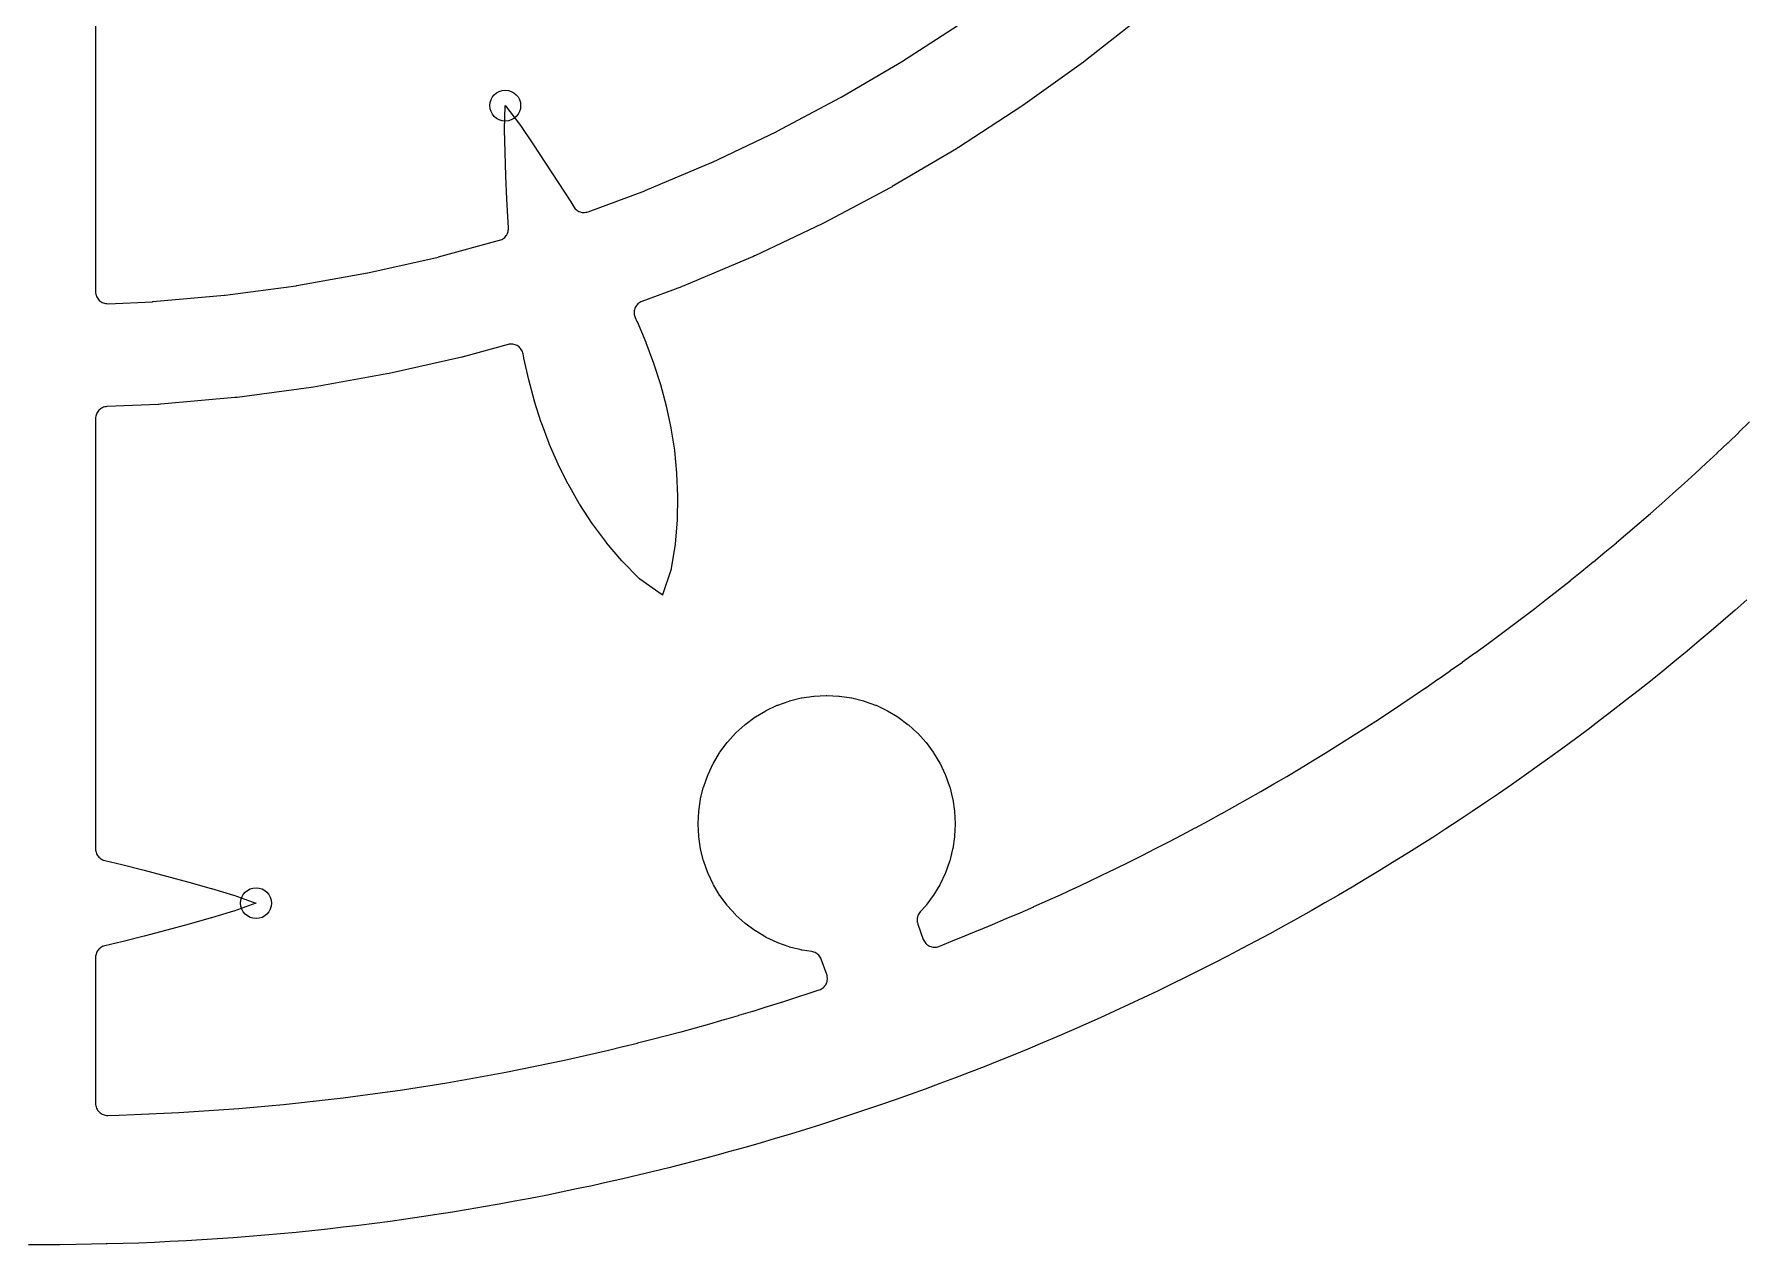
# Model space of a CAD drawing. Header units: millimetres. Extents: x -54 to 54, y -54 to 54.
# Drawn here: x -0.21 to 35.77, y -54 to -28.57 of the extents above; entities that cross this region are included whole.
import ezdxf

# ---------------------------------------------------------------- set-up
doc = ezdxf.new("R2010")
doc.units = ezdxf.units.MM
for name, color, linetype in [('CUT_INNER', 6, 'Continuous'), ('CUT_OUTER', 1, 'Continuous'), ('ENGRAVE', 7, 'Continuous')]:
    doc.layers.add(name, color=color, linetype=linetype)

msp = doc.modelspace()

# ---------------------------------------------------------------- linework, layer by layer
at = {"layer": 'CUT_INNER'}
for points in [[(1.08, -23.3653), (1.08, -33.9836), (1.0813, -34.0088), (1.0851, -34.0337), (1.0914, -34.0581), (1.1001, -34.0818), (1.1112, -34.1045), (1.1245, -34.1259), (1.1399, -34.1459), (1.1572, -34.1642), (1.1763, -34.1807), (1.1969, -34.1952), (1.2189, -34.2076), (1.2421, -34.2176), (1.2661, -34.2253), (1.2908, -34.2305), (1.3159, -34.2332), (1.3411, -34.2333), (2.2736, -34.1919), (2.2847, -34.1912), (3.788, -34.0574), (3.7991, -34.0562), (5.295, -33.8559), (5.306, -33.8542), (6.7916, -33.5877), (6.8025, -33.5855), (8.2748, -33.2533), (8.2856, -33.2507), (9.5689, -32.9007), (9.5921, -32.8931), (9.6145, -32.8833), (9.6358, -32.8714), (9.6558, -32.8575), (9.6744, -32.8416), (9.6913, -32.8241), (9.7065, -32.8049), (9.7197, -32.7844), (9.7308, -32.7627), (9.7398, -32.74), (9.7465, -32.7165), (9.7509, -32.6925), (9.753, -32.6682), (9.7526, -32.6438), (9.7449, -32.5203), (9.7448, -32.5189), (9.7199, -32.0355), (9.6989, -31.5489), (9.6812, -31.0612), (9.6811, -31.0598), (9.6687, -30.5751), (9.6688, -30.5676), (9.6856, -30.079), (9.6861, -30.0734), (9.6894, -30.0774), (9.9877, -30.4652), (9.9921, -30.4713), (10.2641, -30.8727), (10.2649, -30.8738), (10.5334, -31.2792), (10.7993, -31.6869), (11.0616, -32.0962), (11.0623, -32.0974), (11.1264, -32.2), (11.1404, -32.22), (11.1562, -32.2386), (11.1737, -32.2556), (11.1928, -32.2707), (11.2134, -32.284), (11.2351, -32.2951), (11.2577, -32.3041), (11.2812, -32.3109), (11.3052, -32.3153), (11.3295, -32.3173), (11.3539, -32.317), (11.3782, -32.3143), (11.4021, -32.3093), (11.4253, -32.3019), (12.6152, -31.8609), (12.6255, -31.8568), (14.0161, -31.2699), (14.0262, -31.2654), (15.3893, -30.6174), (15.3992, -30.6124), (16.7323, -29.9046), (16.742, -29.8992), (18.0424, -29.133), (18.0518, -29.1271), (19.3169, -28.304)], [(23.1054, -28.1621), (21.874, -29.1289), (21.8718, -29.1306), (21.8357, -29.1577), (21.8334, -29.1593), (20.5604, -30.0705), (20.5581, -30.0721), (20.5208, -30.0976), (20.5185, -30.0991), (19.2063, -30.953), (19.2039, -30.9544), (19.1655, -30.9782), (19.1632, -30.9797), (17.8143, -31.7744), (17.8119, -31.7758), (17.7725, -31.7979), (17.7701, -31.7992), (16.3873, -32.5334), (16.3849, -32.5347), (16.3445, -32.5549), (16.342, -32.5562), (14.9281, -33.2283), (14.9256, -33.2294), (14.8844, -33.2479), (14.8818, -33.249), (13.4394, -33.8577), (13.4369, -33.8588), (13.3949, -33.8754), (13.3923, -33.8764), (12.555, -34.1868), (12.5327, -34.1963), (12.5114, -34.208), (12.4913, -34.2217), (12.4726, -34.2373), (12.4556, -34.2546), (12.4403, -34.2734), (12.4269, -34.2937), (12.4155, -34.3152), (12.4063, -34.3377), (12.3993, -34.361), (12.3946, -34.3848), (12.3922, -34.409), (12.3922, -34.4333), (12.3946, -34.4575), (12.3993, -34.4813), (12.4063, -34.5046), (12.4155, -34.5271), (12.4528, -34.6068), (12.4547, -34.6112), (12.6362, -35.0408), (12.6381, -35.0457), (12.8006, -35.481), (12.8025, -35.4864), (12.9446, -35.9277), (12.9463, -35.9336), (13.0664, -36.3816), (13.068, -36.3879), (13.1649, -36.843), (13.1662, -36.8496), (13.2388, -37.3124), (13.2397, -37.3193), (13.2868, -37.7901), (13.2873, -37.7972), (13.3075, -38.2765), (13.3076, -38.2839), (13.2991, -38.7721), (13.2987, -38.7801), (13.2579, -39.2778), (13.2568, -39.2874), (13.1749, -39.7974), (13.1739, -39.8025), (13.1724, -39.8075), (12.9887, -40.3501), (12.9866, -40.3554), (12.9817, -40.3523), (12.5165, -40.0181), (12.5124, -40.0148), (12.5086, -40.0113), (12.1452, -39.6442), (12.1387, -39.6371), (11.8159, -39.2561), (11.8109, -39.2498), (11.5198, -38.8578), (11.5156, -38.8517), (11.2531, -38.4502), (11.2493, -38.4441), (11.0136, -38.0338), (11.0103, -38.0277), (10.8, -37.6092), (10.7972, -37.603), (10.6111, -37.1765), (10.6087, -37.1705), (10.4457, -36.7363), (10.4436, -36.7305), (10.3023, -36.289), (10.3007, -36.2834), (10.1795, -35.8349), (10.1783, -35.8298), (10.0757, -35.3748), (10.0748, -35.3702), (10.0592, -35.2864), (10.0536, -35.2627), (10.0457, -35.2397), (10.0357, -35.2176), (10.0235, -35.1965), (10.0094, -35.1768), (9.9934, -35.1585), (9.9757, -35.1418), (9.9564, -35.127), (9.9358, -35.1141), (9.9141, -35.1032), (9.8914, -35.0945), (9.868, -35.088), (9.844, -35.0839), (9.8198, -35.0821), (9.7955, -35.0827), (9.7714, -35.0856), (9.7476, -35.0908), (8.8268, -35.342), (8.8241, -35.3427), (8.7803, -35.3536), (8.7776, -35.3542), (7.2504, -35.6987), (7.2476, -35.6993), (7.2034, -35.7082), (7.2007, -35.7088), (5.6597, -35.9852), (5.657, -35.9856), (5.6124, -35.9926), (5.6096, -35.993), (4.0579, -36.2008), (4.0551, -36.2012), (4.0103, -36.2062), (4.0075, -36.2064), (2.4481, -36.3452), (2.4453, -36.3454), (2.4003, -36.3484), (2.3975, -36.3486), (1.3189, -36.3964), (1.2952, -36.3986), (1.2717, -36.4031), (1.2489, -36.4097), (1.2267, -36.4185), (1.2055, -36.4294), (1.1854, -36.4423), (1.1666, -36.457), (1.1493, -36.4734), (1.1337, -36.4914), (1.1199, -36.5108), (1.1079, -36.5314), (1.098, -36.5531), (1.0902, -36.5756), (1.0845, -36.5988), (1.0811, -36.6224), (1.08, -36.6462), (1.08, -45.6858), (1.0811, -45.7097), (1.0846, -45.7333), (1.0902, -45.7566), (1.0981, -45.7791), (1.108, -45.8008), (1.12, -45.8215), (1.1339, -45.8409), (1.1496, -45.8589), (1.1669, -45.8753), (1.1858, -45.89), (1.2059, -45.9029), (1.2272, -45.9137), (1.2494, -45.9225), (1.2724, -45.9291), (1.6328, -46.0145), (1.6346, -46.015), (2.1026, -46.1334), (2.104, -46.1337), (2.5719, -46.2578), (3.0416, -46.3865), (3.5114, -46.5187), (3.5126, -46.5191), (3.978, -46.6554), (3.9851, -46.6577), (4.4451, -46.823), (4.4503, -46.8252), (4.4451, -46.8274), (3.9851, -46.9927), (3.978, -46.995), (3.5126, -47.1313), (3.5114, -47.1317), (3.0433, -47.2635), (2.5739, -47.3921), (2.104, -47.5167), (2.1026, -47.517), (1.6346, -47.6354), (1.6328, -47.6359), (1.2724, -47.7213), (1.2494, -47.7279), (1.2272, -47.7367), (1.2059, -47.7475), (1.1858, -47.7604), (1.1669, -47.7751), (1.1496, -47.7915), (1.1339, -47.8095), (1.12, -47.8289), (1.108, -47.8496), (1.0981, -47.8713), (1.0902, -47.8939), (1.0846, -47.9171), (1.0811, -47.9407), (1.08, -47.9646), (1.08, -51.0325), (1.0812, -51.0574), (1.085, -51.0821), (1.0911, -51.1063), (1.0997, -51.1298), (1.1105, -51.1522), (1.1236, -51.1735), (1.1387, -51.1934), (1.1557, -51.2117), (1.1744, -51.2282), (1.1947, -51.2427), (1.2164, -51.2552), (1.2391, -51.2654), (1.2628, -51.2733), (1.2872, -51.2788), (1.3119, -51.2818), (1.3369, -51.2824), (1.5729, -51.2759), (1.5744, -51.2758), (1.8874, -51.2653), (1.889, -51.2652), (2.202, -51.2527), (2.2035, -51.2527), (2.5164, -51.2382), (2.5179, -51.2382), (2.8308, -51.2218), (2.8323, -51.2218), (3.145, -51.2035), (3.1465, -51.2034), (3.4591, -51.1832), (3.4606, -51.1831), (3.7731, -51.1611), (3.7746, -51.1609), (4.0869, -51.1369), (4.0885, -51.1368), (4.4006, -51.1109), (4.4022, -51.1108), (4.7142, -51.0829), (4.7157, -51.0828), (5.0275, -51.053), (5.029, -51.0529), (5.3407, -51.0212), (5.3422, -51.0211), (5.6536, -50.9875), (5.6552, -50.9873), (5.9664, -50.9519), (5.9679, -50.9517), (6.2789, -50.9143), (6.2804, -50.9141), (6.5912, -50.8748), (6.5927, -50.8746), (6.9032, -50.8334), (6.9048, -50.8332), (7.215, -50.7901), (7.2165, -50.7899), (7.5265, -50.7449), (7.528, -50.7446), (7.8377, -50.6977), (7.8393, -50.6975), (8.1487, -50.6487), (8.1502, -50.6484), (8.4593, -50.5977), (8.4608, -50.5975), (8.7696, -50.5449), (8.7711, -50.5446), (9.0796, -50.4901), (9.0811, -50.4898), (9.3892, -50.4334), (9.3907, -50.4332), (9.6985, -50.3749), (9.7, -50.3746), (10.0074, -50.3144), (10.0089, -50.3141), (10.3159, -50.2521), (10.3174, -50.2518), (10.6241, -50.1878), (10.6256, -50.1875), (10.9318, -50.1217), (10.9333, -50.1214), (11.2391, -50.0537), (11.2406, -50.0533), (11.5461, -49.9838), (11.5476, -49.9834), (11.8525, -49.912), (11.854, -49.9116), (12.1586, -49.8383), (12.1601, -49.838), (12.4641, -49.7628), (12.4656, -49.7624), (12.7692, -49.6854), (12.7707, -49.685), (13.0739, -49.6061), (13.0753, -49.6057), (13.378, -49.5249), (13.3795, -49.5245), (13.6816, -49.4419), (13.6831, -49.4415), (13.9847, -49.357), (13.9862, -49.3566), (14.2873, -49.2703), (14.2888, -49.2699), (14.5894, -49.1817), (14.5908, -49.1813), (14.8909, -49.0913), (14.8923, -49.0908), (15.1918, -48.999), (15.1933, -48.9985), (15.4922, -48.9048), (15.4936, -48.9044), (15.792, -48.8089), (15.7934, -48.8084), (16.0911, -48.711), (16.0926, -48.7106), (16.2835, -48.6468), (16.3067, -48.6378), (16.329, -48.6264), (16.3499, -48.6129), (16.3695, -48.5974), (16.3874, -48.58), (16.4034, -48.5609), (16.4175, -48.5403), (16.4295, -48.5184), (16.4392, -48.4954), (16.4466, -48.4716), (16.4515, -48.4471), (16.454, -48.4223), (16.454, -48.3973), (16.4516, -48.3725), (16.4466, -48.348), (16.4393, -48.3242), (16.3224, -48.0032), (16.313, -47.9807), (16.3014, -47.9592), (16.2877, -47.939), (16.2722, -47.9202), (16.2548, -47.903), (16.2359, -47.8875), (16.2156, -47.874), (16.1941, -47.8625), (16.1715, -47.8532), (16.1481, -47.8462), (16.1242, -47.8414), (15.9168, -47.8106), (15.9048, -47.8083), (15.6597, -47.7469), (15.6479, -47.7433), (15.41, -47.6582), (15.3987, -47.6535), (15.1703, -47.5454), (15.1595, -47.5397), (14.9427, -47.4098), (14.9325, -47.4029), (14.7296, -47.2524), (14.7201, -47.2446), (14.5328, -47.0749), (14.5242, -47.0663), (14.3545, -46.879), (14.3467, -46.8696), (14.1962, -46.6666), (14.1894, -46.6564), (14.0595, -46.4397), (14.0537, -46.4289), (13.9456, -46.2004), (13.9409, -46.1891), (13.8558, -45.9512), (13.8523, -45.9394), (13.7909, -45.6943), (13.7885, -45.6823), (13.7514, -45.4323), (13.7502, -45.4201), (13.7378, -45.1678), (13.7378, -45.1555), (13.7502, -44.9031), (13.7514, -44.8909), (13.7885, -44.641), (13.7909, -44.6289), (13.8523, -44.3838), (13.8558, -44.3721), (13.9409, -44.1342), (13.9456, -44.1228), (14.0537, -43.8944), (14.0595, -43.8836), (14.1894, -43.6669), (14.1962, -43.6567), (14.3467, -43.4537), (14.3545, -43.4442), (14.5242, -43.257), (14.5328, -43.2483), (14.7201, -43.0786), (14.7296, -43.0708), (14.9325, -42.9203), (14.9427, -42.9135), (15.1595, -42.7836), (15.1703, -42.7778), (15.3987, -42.6698), (15.41, -42.6651), (15.6479, -42.58), (15.6597, -42.5764), (15.9048, -42.515), (15.9168, -42.5126), (16.1668, -42.4755), (16.179, -42.4743), (16.4314, -42.4619), (16.4436, -42.4619), (16.696, -42.4743), (16.7082, -42.4755), (16.9582, -42.5126), (16.9702, -42.515), (17.2153, -42.5764), (17.227, -42.58), (17.465, -42.6651), (17.4763, -42.6698), (17.7047, -42.7778), (17.7155, -42.7836), (17.9323, -42.9135), (17.9425, -42.9203), (18.1454, -43.0708), (18.1549, -43.0786), (18.3421, -43.2483), (18.3508, -43.257), (18.5205, -43.4442), (18.5283, -43.4537), (18.6788, -43.6567), (18.6856, -43.6669), (18.8155, -43.8836), (18.8213, -43.8944), (18.9293, -44.1228), (18.934, -44.1342), (19.0192, -44.3721), (19.0227, -44.3838), (19.0841, -44.6289), (19.0865, -44.641), (19.1236, -44.8909), (19.1248, -44.9031), (19.1372, -45.1555), (19.1372, -45.1678), (19.1248, -45.4201), (19.1236, -45.4323), (19.0865, -45.6823), (19.0841, -45.6943), (19.0227, -45.9394), (19.0192, -45.9512), (18.934, -46.1891), (18.9293, -46.2004), (18.8213, -46.4289), (18.8155, -46.4397), (18.6856, -46.6564), (18.6788, -46.6666), (18.5283, -46.8696), (18.5205, -46.879), (18.4016, -47.0103), (18.3859, -47.0293), (18.3722, -47.0498), (18.3606, -47.0716), (18.3512, -47.0944), (18.3441, -47.118), (18.3394, -47.1422), (18.3371, -47.1667), (18.3372, -47.1914), (18.3397, -47.2159), (18.3446, -47.2401), (18.3519, -47.2637), (18.469, -47.5855), (18.4787, -47.6085), (18.4907, -47.6305), (18.5048, -47.6511), (18.5208, -47.6702), (18.5387, -47.6877), (18.5583, -47.7032), (18.5793, -47.7167), (18.6015, -47.7281), (18.6248, -47.7372), (18.6488, -47.7439), (18.6734, -47.7482), (18.6984, -47.75), (18.7233, -47.7493), (18.7481, -47.7461), (18.7724, -47.7405), (18.7961, -47.7324), (19.0479, -47.6326), (19.0493, -47.6321), (19.3398, -47.5149), (19.3412, -47.5143), (19.631, -47.3953), (19.6324, -47.3947), (19.9214, -47.274), (19.9228, -47.2734), (20.2111, -47.1508), (20.2125, -47.1502), (20.5, -47.0259), (20.5014, -47.0253), (20.7882, -46.8993), (20.7896, -46.8986), (21.0756, -46.7708), (21.077, -46.7702), (21.3621, -46.6406), (21.3635, -46.64), (21.6479, -46.5087), (21.6493, -46.508), (21.9329, -46.375), (21.9343, -46.3743), (22.217, -46.2395), (22.2184, -46.2389), (22.5003, -46.1023), (22.5017, -46.1017), (22.7828, -45.9634), (22.7842, -45.9627), (23.0644, -45.8227), (23.0657, -45.8221), (23.3451, -45.6804), (23.3465, -45.6797), (23.625, -45.5363), (23.6263, -45.5356), (23.9039, -45.3904), (23.9053, -45.3897), (24.182, -45.2429), (24.1833, -45.2422), (24.4591, -45.0937), (24.4605, -45.093), (24.7354, -44.9428), (24.7367, -44.942), (25.0107, -44.7901), (25.012, -44.7894), (25.285, -44.6358), (25.2863, -44.6351), (25.5584, -44.4799), (25.5597, -44.4791), (25.8309, -44.3222), (25.8322, -44.3214), (26.1023, -44.1629), (26.1036, -44.1621), (26.3728, -44.0019), (26.3741, -44.0011), (26.6423, -43.8392), (26.6436, -43.8384), (26.9108, -43.6749), (26.9121, -43.6741), (27.1783, -43.509), (27.1796, -43.5082), (27.4447, -43.3414), (27.446, -43.3406), (27.7101, -43.1722), (27.7114, -43.1714), (27.9745, -43.0013), (27.9758, -43.0005), (28.2379, -42.8289), (28.2391, -42.828), (28.5001, -42.6548), (28.5014, -42.654), (28.7613, -42.4791), (28.7626, -42.4783), (29.0214, -42.3019), (29.0227, -42.301), (29.2804, -42.123), (29.2817, -42.1221), (29.5383, -41.9425), (29.5396, -41.9417), (29.7951, -41.7605), (29.7964, -41.7596), (30.0508, -41.5769), (30.0521, -41.576), (30.3054, -41.3917), (30.3066, -41.3908), (30.5588, -41.205), (30.56, -41.2041), (30.811, -41.0167), (30.8122, -41.0158), (31.0621, -40.8269), (31.0633, -40.826), (31.312, -40.6355), (31.3132, -40.6346), (31.5608, -40.4426), (31.562, -40.4417), (31.8083, -40.2482), (31.8095, -40.2473), (32.0547, -40.0523), (32.0559, -40.0513), (32.2998, -39.8549), (32.301, -39.8539), (32.5438, -39.6559), (32.545, -39.6549), (32.7865, -39.4555), (32.7877, -39.4545), (33.028, -39.2536), (33.0291, -39.2526), (33.2682, -39.0502), (33.2694, -39.0492), (33.5072, -38.8453), (33.5083, -38.8443), (33.7449, -38.639), (33.7461, -38.638), (33.9814, -38.4312), (33.9825, -38.4302), (34.2165, -38.222), (34.2177, -38.221), (34.4504, -38.0113), (34.4515, -38.0103), (34.683, -37.7992), (34.6841, -37.7982), (34.9143, -37.5857), (34.9154, -37.5846), (35.1442, -37.3707), (35.1453, -37.3697), (35.3729, -37.1544), (35.374, -37.1533), (35.6002, -36.9367), (35.6013, -36.9356), (35.8262, -36.7175)]]:
    msp.add_lwpolyline(points, dxfattribs=at)
at = {"layer": 'CUT_OUTER'}
msp.add_lwpolyline([(35.771, -40.4529), (35.5221, -40.6716), (35.2719, -40.8888), (35.0204, -41.1044), (34.7675, -41.3185), (34.5133, -41.5311), (34.2578, -41.7421), (34.0011, -41.9515), (33.743, -42.1593), (33.4837, -42.3656), (33.2231, -42.5702), (32.9613, -42.7733), (32.6982, -42.9747), (32.4339, -43.1746), (32.1684, -43.3728), (31.9016, -43.5693), (31.6337, -43.7642), (31.3646, -43.9575), (31.0943, -44.1491), (30.8228, -44.3391), (30.5501, -44.5274), (30.2764, -44.714), (30.0014, -44.8989), (29.7254, -45.0822), (29.4482, -45.2637), (29.1699, -45.4436), (28.8905, -45.6217), (28.61, -45.7981), (28.3285, -45.9728), (28.0459, -46.1457), (27.7622, -46.317), (27.4775, -46.4864), (27.1917, -46.6541), (26.905, -46.8201), (26.6172, -46.9843), (26.3284, -47.1468), (26.0386, -47.3074), (25.7478, -47.4663), (25.4561, -47.6234), (25.1634, -47.7787), (24.8698, -47.9322), (24.5752, -48.0839), (24.2797, -48.2338), (23.9833, -48.3818), (23.686, -48.5281), (23.3878, -48.6725), (23.0887, -48.8151), (22.7887, -48.9558), (22.4879, -49.0948), (22.1862, -49.2318), (21.8837, -49.367), (21.5804, -49.5004), (21.2763, -49.6318), (20.9713, -49.7615), (20.6656, -49.8892), (20.3591, -50.0151), (20.0518, -50.139), (19.7438, -50.2611), (19.435, -50.3813), (19.1255, -50.4996), (18.8153, -50.616), (18.5044, -50.7305), (18.1928, -50.8431), (17.8805, -50.9538), (17.5675, -51.0625), (17.2538, -51.1694), (16.9395, -51.2743), (16.6246, -51.3773), (16.309, -51.4783), (15.9929, -51.5774), (15.6761, -51.6746), (15.3587, -51.7698), (15.0408, -51.863), (14.7223, -51.9543), (14.4032, -52.0437), (14.0836, -52.1311), (13.7635, -52.2165), (13.4428, -52.3), (13.1217, -52.3815), (12.8, -52.461), (12.4779, -52.5386), (12.1553, -52.6142), (11.8322, -52.6877), (11.5087, -52.7594), (11.1848, -52.829), (10.8604, -52.8966), (10.5356, -52.9623), (10.2105, -53.0259), (9.8849, -53.0876), (9.559, -53.1472), (9.2327, -53.2049), (8.9061, -53.2605), (8.5791, -53.3142), (8.2518, -53.3658), (7.9242, -53.4154), (7.5963, -53.463), (7.2681, -53.5086), (6.9397, -53.5522), (6.6109, -53.5938), (6.282, -53.6334), (5.9528, -53.6709), (5.6233, -53.7064), (5.2937, -53.7399), (4.9638, -53.7714), (4.6338, -53.8008), (4.3036, -53.8282), (3.9732, -53.8536), (3.6427, -53.877), (3.3121, -53.8983), (2.9813, -53.9176), (2.6504, -53.9349), (2.3194, -53.9502), (1.9884, -53.9634), (1.6572, -53.9746), (1.326, -53.9837), (1.3031, -53.9842), (0.994, -53.9909), (0.6627, -53.9959), (0.3313, -53.999), (0, -54), (-0.3313, -53.999)], dxfattribs=at)
at = {"layer": 'ENGRAVE'}
for centre in [(9.6858, -30.0727), (4.4511, -46.8252)]:
    msp.add_circle(centre, 0.324, dxfattribs=at)

doc.saveas('drawing.dxf')
